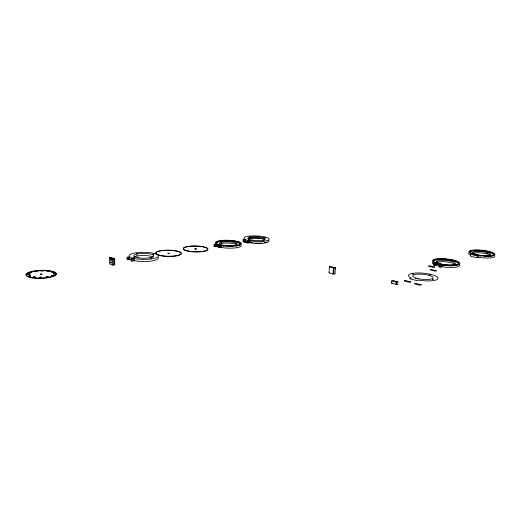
<?xml version="1.0" encoding="UTF-8"?>
<svg xmlns="http://www.w3.org/2000/svg" width="521" height="521" viewBox="0 0 521 521"><rect width="100%" height="100%" fill="white"/><g stroke="black" fill="none" stroke-linecap="round" stroke-linejoin="round"><path stroke-width="0.78" d="M133.402 258.566L131.077 258.716L131.077 260.858L131.911 261.158L134.607 260.708A14.647 3.575 0.3 0 0 151.344 261.047A14.647 3.575 0.3 0 0 158.097 257.335M131.911 261.158L131.911 259.015L131.077 258.716M133.187 258.585L133.402 260.702M133.422 259.152L133.422 258.481L129.644 257.127L129.644 259.25L131.911 260.07M134.607 260.708L134.607 258.572A14.66 3.543 0.3 0 0 157.518 257.133A14.66 3.543 0.3 0 0 144.056 252.314A14.66 3.543 0.3 0 0 129.742 256.833L127.052 257.27L127.059 259.399L127.879 259.692L129.625 259.243M392.378 280.409L391.759 280.904L391.571 283.105L395.993 284.362L397.836 284.205M214.939 246.583L214.984 244.837L215.955 244.479L215.909 246.225L214.939 246.583L214.098 246.322L214.151 244.395L216.352 244.036A13.058 2.97 2 0 1 227.241 240.246A13.058 2.97 2 0 1 240.995 244.369A13.058 2.97 2 0 1 221.314 245.521L219.113 245.886L214.151 244.395M215.674 246.459L215.72 244.714M216.352 244.036L216.3 245.958L214.098 246.322M220.181 247.267L216.326 246.212L216.059 244.453M240.884 244.805A13.051 2.996 2 0 1 235.941 247.827A13.051 2.996 2 0 1 221.256 247.455L218.201 247.573L218.253 245.821L214.984 244.837M219.054 247.833L219.113 245.886M220.207 245.704L220.155 247.455M220.214 246.172L220.227 245.625L216.371 244.473M221.256 247.455L221.314 245.521M238.019 242.884L238.071 241.581M268.51 240.246A12.589 2.813 2.5 0 1 264.212 243.092A12.589 2.813 2.5 0 1 250.08 242.721L248.029 243.073L243.053 241.646L243.118 239.777L245.176 239.439A12.595 2.781 2.5 0 1 255.043 235.883A12.595 2.781 2.5 0 1 268.849 239.784A12.595 2.781 2.5 0 1 250.152 240.845L247.247 240.949L247.182 242.649L249.012 242.539M247.182 242.649L243.9 241.711L243.965 240.018L243.118 239.777M244.583 241.594L244.844 239.686L244.779 241.373L243.9 241.711M245.176 239.439L245.176 241.366L247.495 242.024M248.029 243.073L248.1 241.19M248.895 242.545L249.077 240.845M249.038 242.467L249.11 240.774L245.241 239.68M250.08 242.721L250.152 240.845M265.593 237.96L265.632 237.159M334.462 273.688L334.944 273.831L333.023 274.026L329.038 272.848L329.435 266.856L330.177 266.413M333.023 274.026L333.433 268.002L335.29 267.872M333.674 273.87L334.085 267.859M334.983 273.857L335.4 267.846M395.993 284.362L396.188 282.161L398.031 282.004M396.605 284.199L396.8 281.998M433.843 263.476L433.641 265.469L434.774 265.756L435.335 265.612L435.536 263.053A13.767 3.152 5.8 0 1 441.443 258.65A13.767 3.152 5.8 0 1 459.893 263.294A13.767 3.152 5.8 0 1 442.199 264.727L440.512 265.163L433.843 263.476L435.536 263.053M434.774 265.756L434.957 263.958L435.458 263.548M439.366 266.264L435.667 265.326L435.836 263.528L441.066 264.844L440.968 265.397M459.353 264.629A13.761 3.185 5.8 0 1 441.99 266.726L440.304 267.169L439.157 266.876L439.346 265.065L441.059 264.928M440.304 267.169L440.512 265.163M440.968 264.935L440.87 266.739M441.99 266.726L442.199 264.727M453.452 261.457L453.602 260.116M470.658 254.294L477.177 255.818L478.669 255.433A13.097 2.774 6.1 0 0 494.917 254.189A13.097 2.774 6.1 0 0 476.871 249.976A13.097 2.774 6.1 0 0 472.163 253.916L470.658 254.294L470.45 256.176L476.956 257.713L478.454 257.322A13.09 2.8 6.1 0 0 494.279 255.485M476.956 257.713L477.177 255.818M478.454 257.322L478.669 255.433M488.34 252.594L488.49 251.324M53.096 275.589L52.517 275.687L52.868 275.694M151.09 258.618L150.309 258.611M150.302 258.572L151.097 258.572M30.205 275.967L28.85 275.915L30.4 275.83A3.588 0.912 -2.1 0 1 30.537 275.896L29.495 276.221L30.231 276.241M134.314 257.817L133.545 257.823M133.532 257.771L134.32 257.771M137.388 253.825L136.632 253.825M136.613 253.779L137.394 253.779M48.017 271.122L47.906 271.207A1.485 0.371 -1.6 0 0 47.789 271.311M53.324 272.346L52.999 272.385M36.131 271.265L35.982 271.369A1.498 0.371 -1.8 0 0 35.903 271.448M35.317 277.218L34.594 277.38L35.011 277.244M433.225 279.523L432.463 279.451M432.443 279.393L433.238 279.471M416.299 278.722L415.537 278.657M415.517 278.592L416.318 278.67M153.767 254.639L153.076 254.619M153.05 254.554L153.819 254.561M153.819 254.235L153.083 254.241M33.481 276.951L34.699 276.872M153.057 254.176L153.819 254.183M127.052 257.27L127.879 257.563L129.162 257.146L129.169 259.269M236.541 243.47L235.87 243.437L236.554 243.424M46.988 271.031L48.251 270.953M35.102 271.167L36.385 271.089M221.718 243.092L221.158 243.118M51.527 272.086L52.054 271.975M29.938 274.417L28.336 274.261M28.316 274.072L30.003 274.241M263.268 240.585L263.926 240.617L263.274 240.637M263.248 240.923L263.913 240.956L263.274 240.982M263.619 237.732L264.264 237.765L263.626 237.784M263.633 237.4L264.284 237.433L263.626 237.446M249.312 240.292L248.654 240.259M248.66 240.214L249.325 240.246M249.312 239.96L248.68 239.934L249.338 239.907M249.898 236.794L249.305 236.703M249.917 237.12L249.292 237.088L249.93 237.062M33.917 277.159L34.386 277.022M29.71 274.391L28.531 274.176M29.215 275.824L30.036 275.837M34.191 277.146L35.018 277.126M46.799 276.801L47.997 276.833M487.363 253.545L486.725 253.486M30.01 275.961L29.228 275.967M137.329 255.557L136.782 255.583M34.653 277.009L35.324 277.113M472.371 252.398L472.931 252.425M28.577 274.072L29.065 274.033A1.934 0.488 -2 0 1 29.71 274.306M47.287 271.011L47.952 270.972M47.952 276.964L48.31 276.866L47.124 276.742M249.325 236.762L249.943 236.729M35.408 271.148L36.079 271.109M51.839 272.066L52.354 272.04M391.571 283.105L392.183 282.942M439.157 266.876L439.724 266.726M129.221 257.12L129.625 257.12M415.23 283.255L421.281 284.857M329.038 272.848L329.682 272.704M404.856 280.37L410.763 281.926M52.022 275.466L52.797 275.511M421.255 284.941L419.314 285.124L414.566 283.802L415.178 283.294M410.743 282.017L408.809 282.193L404.166 280.897L404.797 280.409M34.314 277.107L33.904 276.898L34.36 276.892M112.477 265.039L114.613 264.909L114.581 258.794L112.438 258.917L109.41 257.791L109.456 263.887L112.477 265.039L112.438 258.917M218.201 247.573L218.937 247.449M243.053 241.646L245.104 241.301A12.589 2.813 2.5 0 1 244.388 240.852M247.247 240.949L248.973 240.852M218.253 245.821L220.077 245.717M47.743 271.5L48.902 271.233M243.965 240.018L244.649 239.907M127.059 259.399L129.742 258.95M131.911 259.015L134.607 258.572M35.838 271.643L37.147 271.428L36.053 271.532M27.151 274.228L28.368 274.684L27.294 274.352M34.041 271.298L35.246 271.734L34.184 271.415M29.169 272.568L30.381 273.011L29.313 272.685M30.726 272.314L31.937 272.757L30.876 272.431M41.192 270.614L42.409 271.05L41.341 270.731M109.41 257.791L110.713 257.361L110.713 258.123M52.419 272.236L52.999 272.255M434.677 267.149L432.938 267.286L428.536 266.159L429.369 265.703L434.696 267.065M51.833 275.563L51.221 275.316L53.09 275.492M52.628 272.164L53.318 272.249M52.067 272.034L52.601 272.001M41.237 274.28L41.999 274.033L40.449 274.085L42.012 274.489L40.469 274.541L41.224 274.3M436.279 270.9L434.612 271.031L430.333 269.917L430.815 269.481M34.353 277.309L33.924 277.309M33.878 277.055L33.624 277.1M47.339 276.586L47.698 276.566L46.48 276.684L47.873 277.055L47.281 276.983M436.95 261.281L436.416 261.281L437.028 261.301M436.526 261.744L436.943 261.64M434.957 263.958L439.346 265.065M431.017 269.474L436.311 270.848M392.6 280.402L398.077 281.946M391.759 280.904L396.188 282.161M397.347 283.997L397.881 284.147M330.399 266.4L335.355 267.82M329.435 266.856L333.433 268.002M114.379 264.714L114.737 264.85L114.705 258.742L110.953 257.354L110.96 258.116M41.016 270.881L40.892 270.822A1.374 0.345 -1.8 0 0 41.094 270.725M33.852 271.558L33.728 271.506A1.387 0.345 -1.9 0 0 33.95 271.402M28.974 272.835L28.85 272.783A1.4 0.352 -2 0 0 29.078 272.672M113.298 258.774L113.331 264.889M128.778 257.42L128.778 259.549M127.879 257.563L127.879 259.692M30.635 272.418A1.394 0.352 -2 0 1 30.394 272.522M29.189 272.75A1.726 0.43 -2 0 1 29.078 272.796M27.066 274.333A1.413 0.358 -2.1 0 1 26.805 274.443M27.17 274.417A1.745 0.436 -2.1 0 1 27.033 274.476M41.074 277.504A3.569 0.918 -1.8 0 1 41.055 277.087L39.648 277.263L40.768 277.152A3.224 0.827 -1.8 0 0 41.009 277.693L41.257 277.654A2.97 0.762 -1.8 0 1 41.068 277.524M112.796 258.898A0.677 0.365 80 0 1 113.096 259.197M434.097 264.499A13.761 3.185 5.8 0 1 432.625 262.07M444.752 265.43A12.641 2.905 5.8 0 1 434.084 260.669A12.641 2.905 5.8 0 1 451.915 260.624A12.641 2.905 5.8 0 1 456.044 265.404M453.413 265.736A12.641 2.905 5.8 0 1 448.666 265.762M436.845 262.675A9.378 2.169 5.8 0 1 445.976 261.835A9.378 2.169 5.8 0 1 455.087 264.427M243.9 239.914A12.589 2.813 2.5 0 1 244.167 239.465M258.162 237.843A12.589 2.813 2.5 0 1 259.412 237.947M266.96 242.05A11.553 2.579 2.5 0 1 264.434 242.747M261.796 243.06A11.553 2.579 2.5 0 1 254.873 243.046M252.548 242.825A11.553 2.579 2.5 0 1 250.458 242.512M247.273 241.744A11.553 2.579 2.5 0 1 246.661 241.516M247.937 238.462A11.553 2.579 2.5 0 1 262.33 238.566M248.178 239.165A8.583 1.908 2.5 0 1 256.775 238.077A8.583 1.908 2.5 0 1 264.922 239.973M215.271 244.486A13.051 2.996 2 0 1 215.622 244.01M223.854 246.205A11.983 2.735 2 0 1 218.006 242.083A11.983 2.735 2 0 1 235.928 241.946A11.983 2.735 2 0 1 236.28 246.114M232.373 246.518A11.983 2.735 2 0 1 227.495 246.511M219.536 244.473A8.896 2.045 2 0 1 228.432 243.086A8.896 2.045 2 0 1 237.068 245.111M134.177 257.179A9.99 2.436 0.3 0 1 143.47 255.485A9.99 2.436 0.3 0 1 153.154 257.146M470.697 255.303A13.09 2.8 6.1 0 1 469.108 252.926M481.059 256.098A12.022 2.553 6.1 0 1 471.277 251.337A12.022 2.553 6.1 0 1 491.257 252.991A12.022 2.553 6.1 0 1 484.771 256.41M473.133 253.512A8.922 1.908 6.1 0 1 482.205 253.037A8.922 1.908 6.1 0 1 490.456 255.505M110.765 259.777L111.175 260.064L110.771 259.732M110.784 262.421C111.097 263.079 111.37 262.154 110.784 262.421M196.235 248.836L194.971 248.81L196.235 248.836M194.971 248.973L196.202 249.058L194.997 248.94M169.214 253.356L167.912 253.141L169.214 253.356M53.787 273.642L53.663 273.955L54.275 273.851L53.787 273.642M53.617 273.538L53.552 274.046L54.9 273.974L53.617 273.538M151.103 258.227L150.309 258.188L151.064 258.253M134.327 257.426L133.539 257.381L134.314 257.433M137.394 253.44L136.626 253.388L137.388 253.447M430.085 274.99L429.311 274.873L430.046 275.016M413.12 274.105L412.352 274.039L413.127 274.066M418.539 280.051L416.637 280.572L409.578 278.631L411.486 278.116A14.862 3.732 5.6 0 1 418.532 272.952A14.862 3.732 5.6 0 1 438.057 278.299A14.862 3.732 5.6 0 1 418.539 280.051M52.237 272.398L52.784 272.496L52.256 272.405M52.022 275.655L52.517 275.752L52.054 275.661M32.725 277.993A15.096 3.829 -1.8 0 0 56.203 274.378A15.096 3.829 -1.8 0 0 34.529 271.317A15.096 3.829 -1.8 0 0 32.725 277.993M32.712 277.576A15.096 3.823 -1.8 0 0 56.196 273.968A15.096 3.823 -1.8 0 0 34.516 270.907A15.096 3.823 -1.8 0 0 32.712 277.576M110.713 259.549A0.677 0.365 80 0 0 111.188 260.52A0.677 0.365 80 0 0 111.344 259.478A0.677 0.365 80 0 0 110.713 259.549M110.732 262.187A0.677 0.365 79.9 0 0 111.207 263.157A0.677 0.365 79.9 0 0 111.357 262.115A0.677 0.365 79.9 0 0 110.732 262.187M416.839 278.286A10.127 2.54 5.6 0 0 432.912 278.038A10.127 2.54 5.6 0 0 418.956 274.098A10.127 2.54 5.6 0 0 416.839 278.286M438.942 263.756A12.641 2.898 5.8 0 0 458.721 263.528A12.641 2.898 5.8 0 0 440.903 258.924A12.641 2.898 5.8 0 0 438.942 263.756M440.701 263.887A9.385 2.156 5.8 0 0 455.413 263.73A9.385 2.156 5.8 0 0 442.225 260.298A9.385 2.156 5.8 0 0 440.701 263.887M252.086 240.129A8.583 1.895 2.5 0 0 265.117 239.08A8.583 1.895 2.5 0 0 252.425 236.853A8.583 1.895 2.5 0 0 252.086 240.129M221.79 245.306A11.99 2.729 2 0 0 240.292 243.769A11.99 2.729 2 0 0 222.903 240.624A11.99 2.729 2 0 0 221.79 245.306M223.437 245.332A8.903 2.032 2 0 0 237.198 244.199A8.903 2.032 2 0 0 224.323 241.848A8.903 2.032 2 0 0 223.437 245.332M188.465 251.239A12.276 2.885 1.3 0 0 207.801 249.585A12.276 2.885 1.3 0 0 190.465 246.309A12.276 2.885 1.3 0 0 188.465 251.239M188.472 251.057A12.283 2.879 1.3 0 0 207.801 249.409A12.283 2.879 1.3 0 0 190.465 246.133A12.283 2.879 1.3 0 0 188.472 251.057M161.914 255.902A12.719 3.048 0.8 0 0 181.236 253.629A12.719 3.048 0.8 0 0 162.428 250.634A12.719 3.048 0.8 0 0 161.914 255.902M161.914 255.72A12.719 3.041 0.8 0 0 181.243 253.447A12.719 3.041 0.8 0 0 162.428 250.451A12.719 3.041 0.8 0 0 161.914 255.72M138.28 257.804A9.997 2.416 0.3 0 0 153.741 256.013A9.997 2.416 0.3 0 0 139.263 253.636A9.997 2.416 0.3 0 0 138.28 257.804M475.445 254.548A12.022 2.546 6.1 0 0 493.862 254.398A12.022 2.546 6.1 0 0 476.441 250.223A12.022 2.546 6.1 0 0 475.445 254.548M477.002 254.704A8.929 1.895 6.1 0 0 490.704 254.606A8.929 1.895 6.1 0 0 477.796 251.487A8.929 1.895 6.1 0 0 477.002 254.704"/></g></svg>
